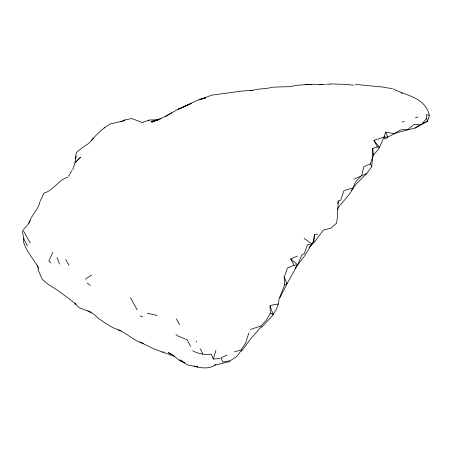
<?xml version="1.0" encoding="UTF-8"?>
<svg xmlns="http://www.w3.org/2000/svg" width="452" height="452" viewBox="0 0 452 452"><rect width="100%" height="100%" fill="white"/><g stroke="black" fill="none" stroke-linecap="round" stroke-linejoin="round"><path stroke-width="0.68" d="M408.077 129.402L400.574 129.86L394.33 133.792L385.635 132.069L384.087 137.012L379.465 147.346L377.369 146.973L372.759 148.358L372.883 156.234L370.459 163.788L363.798 166.698L361.713 175.444L355.47 182.037L353.108 187.84L343.899 190.637L340.729 200.163L338.243 201.016L337.418 217.327L336.587 223.096L330.983 228.187L323.581 230L313.756 242.73L309.332 247.142M23.854 238.232L23.634 242.317C26.668 252.052 34.036 259.295 38.657 268.217M313.756 242.73L314.417 234.718L317.767 234.063M372.883 156.234L371.674 166.777L366.877 173.359L356.046 184.246L351.317 190.699M314.417 234.718L313.507 241.114L311.92 243.95L304.721 255.747L294.93 268.471M337.842 203.637L338.243 201.016M261.544 327.367L271.929 316.253L276.505 309.281L278.296 304.089L279.127 298.721L284.709 284.884L284.172 277.251L287.432 268.087L294.116 265.267L297.58 264.799L302.049 254.544L304.19 253.77L307.49 244.752L311.92 243.95L304.06 238.39M72.721 170.048L74.992 162.782L76.235 155.917M75.088 158.974L76.58 152.301L82.405 147.606L88.564 143.527L97.09 134.159L104.44 127.673M220.248 358.526L213.304 359.046L215.926 350.356M248.803 333.039L245.73 342.769L241.272 349.831L234.396 351.91M393.268 88.976C406.941 96.01 425.185 97.327 429.4 115.458L427.552 121.289L415.1 128.052L394.217 133.351M28.866 223.254C31.064 215.378 38.008 210.208 39.883 202.134M52.833 252.289L48.81 261.109L50.957 262.957M40.064 201.36L43.974 193.162C53.624 190.303 58.24 180.258 67.557 177.218M279.946 297.755L287.048 283.664L297.58 264.799L290.687 258.889L297.388 256.131M68.574 176.32L71.761 170.715M30.34 220.497L28.114 224.39L22.877 230.164L22.6 232.447L23.979 239.673L27.482 245.803M353.108 187.84C349.339 196.095 342.249 201.575 337.339 208.993M241.588 351.091L251.075 338.356L261.403 326.547M241.424 350.243L236.554 356.69L230.345 360.673L222.729 362.097L221.277 358.272M91.762 140.295L93.389 138.154M429.4 115.458L426.535 114.48L426.586 118.367L421.541 124.481L413.823 124.554L407.647 129.764M373.002 153.855L373.177 155.335L378.352 149.448L379.465 147.346L373.9 140.436L384.087 137.012L387.776 137.154L394.33 133.792M74.992 162.782L80.524 157.2L76.45 161.285M215.864 364.368L214.338 365.572C207.914 369.211 200.671 368.001 193.948 366.109L197.688 366.979L188.258 365.075L186.642 364.414L180.032 359.894L183.1 361.543M148.058 120.955L149.329 120.012L157.595 119.791L160.901 118.853M415.1 128.052L419.066 125.373M104.028 128.085L110.169 123.967L125.074 120.531M85.326 279.189L91.671 275.053M171.771 112.695L165.082 116.667L178.229 109.164L191.309 103.384L178.009 109.305M337.559 209.31L337.61 209.615M120.611 121.899L124.164 120.029L131.752 118.554L142.578 122.594M284.709 284.884L287.048 283.664L284.172 277.251M221.118 357.916L227.023 355.018M353.978 179.173L366.877 173.359M165.432 116.446L151.787 122.187L158.437 119.644L150.855 121.644L158.268 119.859M422.614 123.424L427.552 121.289L426.586 118.367M178.653 109.034C187.896 105.847 195.874 99.468 205.694 97.994L199.631 99.581M250.464 329.457L261.171 325.898L266.324 320.197L270.059 313.835L271.019 313.518L273.257 314.643L270.008 305.919L274.324 304.512L278.296 304.089M198.959 99.762L211.881 95.129L242.549 90.993L252.504 90.383L250.114 90.643L260.041 88.942L265.776 88.592L273.37 87.134L289.879 86.637L297.535 85.191M142.284 122.475L149.143 120.074M402.195 122.153L404.28 121.475M355.199 84.863L356.402 84.49L383.064 87.1L392.325 88.699M415.405 117.78L417.959 117.045M230.153 361.481L214.768 365.205M319.575 84.778L324.994 84.36M297.936 85.202L313.897 84.213L322.265 84.49M326.355 84.298L330.446 84.106M139.787 342L154.036 348.972L174.489 356.391L168.291 352.549C174.449 355.097 178.399 361.374 184.936 362.928M162.567 352.035L163.477 352.023M305.524 84.558L311.84 84.603M330.435 83.925L345.543 84.383L353.633 85.191M192.637 350.769C198.196 353.814 204.965 355.069 211.242 354.102L213.304 359.046M147.267 313.247L157.019 315.394M121.125 330.734L118.543 330.101C127.543 333.429 134.25 341.35 143.742 343.435M119.187 329.971L112.751 327.621L105.678 323.344L99.033 318.841L93.372 313.824L87.807 310.897M139.996 315.852L142.646 316.824M91.293 312.264L79.23 307.727L73.913 302.541L67.811 297.755L55.003 288.506L47.923 284.229L42.189 279.257L38.516 270.754L37.561 265.262M401.127 92.852L402.19 93.44M87.298 283.155L90.23 285.348M175.93 334.395L177.794 335.87L187.348 339.932L190.569 346.424M74.959 303.026L75.834 304.49M23.64 231.254L30.244 242.995M65.681 259.482L68.953 265.251M130.504 297.761L137.193 309.863M176.308 318.801L179.636 324.796M290.687 258.889L294.116 265.267M373.9 140.436L377.369 146.973M196.326 341.006L196.835 341.961M271.019 313.518L270.352 312.213L270.008 305.919M200.383 348.808L202.835 354.08M385.635 132.069L387.776 137.154L384.889 139.058L384.087 137.012M370.459 163.788L371.674 166.777M57.025 257.352L59.466 264.03M372.759 148.358L373.177 155.335"/></g></svg>
